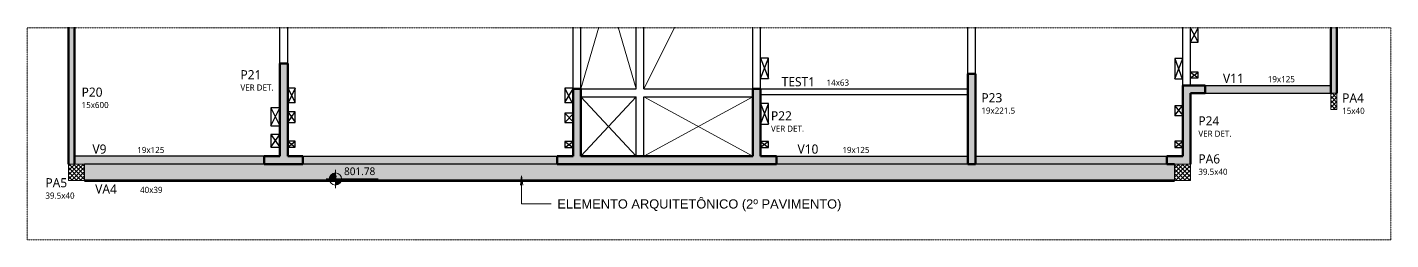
# Model space of a CAD drawing. Header units: centimetres. Extents: x -2198 to 42786, y -3196 to 88064.
# Drawn here: x 34654 to 37994, y -1102 to -581 of the extents above; entities that cross this region are included whole.
import ezdxf

# ---------------------------------------------------------------- set-up
doc = ezdxf.new("R2010")
doc.units = ezdxf.units.CM
doc.linetypes.add('Hidden', pattern=[0.714375, 0.47625, -0.238125])
doc.layers.add('A-DETL', color=7, linetype='Continuous', lineweight=18, true_color=0x00a600)
for name, color, linetype, lineweight in [('A-DETL-GENF', 7, 'Continuous', 18), ('A-DETL-THIN', 7, 'Continuous', 25), ('A-FLOR', 7, 'Continuous', 25), ('G-ANNO-DIMS', 7, 'Continuous', 9), ('G-ANNO-TEXT', 7, 'Continuous', 9), ('S-BEAM', 7, 'Continuous', 25), ('S-BEAM-IDEN', 7, 'Continuous', 9), ('S-COLS', 7, 'Continuous', 25), ('S-COLS-IDEN', 7, 'Continuous', 9)]:
    doc.layers.add(name, color=color, linetype=linetype, lineweight=lineweight)
doc.styles.add('Arial_5', font='arial.ttf', dxfattribs={"height": 22.5})
doc.styles.add('Gadugi', font='gadugi.ttf', dxfattribs={"height": 15})
doc.styles.add('Gadugi_2', font='gadugi.ttf', dxfattribs={"height": 0.2})
doc.styles.add('Gadugi_4', font='gadugi.ttf', dxfattribs={"height": 22.5})
doc.styles.add('Gadugi_8', font='gadugi.ttf', dxfattribs={"height": 18.75})
pattern_1 = [(45, (36513.755, 0), (-5.3033, 5.3033), []), (135, (36513.755, 0), (-5.3033, -5.3033), [])]

# ---------------------------------------------------------------- blocks, each defined once
blk = doc.blocks.new('PED_TAG_PILAR_R04 - PILAR VER DET_-2523782-DM E 001 - DETALHE SUL PAV 2')
at = {"layer": 'S-COLS-IDEN', "insert": (0.115, -0.633), "char_height": 0.2, "width": 1.37089, "attachment_point": 1, "style": 'Gadugi_2'}
blk.add_mtext('VER DET.', dxfattribs=at)
blk = doc.blocks.new('Elevações de ponto - M_Cota de elevação - Alvo preenchido-10609-DM E 001 - DETALHE SUL PAV 2')
at = {"layer": 'G-ANNO-DIMS'}
h = blk.add_hatch(color=256, dxfattribs=at)
edge = h.paths.add_edge_path(flags=0)
edge.add_line((0, 0), (-0.2, 0))
edge.add_arc((0, 0), 0.2, 90, 180, ccw=False)
edge.add_line((0, 0.2), (0, 0))
h = blk.add_hatch(color=256, dxfattribs=at)
edge = h.paths.add_edge_path(flags=0)
edge.add_line((0, 0), (0.2, 0))
edge.add_arc((0, 0), 0.2, 270, 360, ccw=False)
edge.add_line((0, -0.2), (0, 0))
for p, q in [((-0.3, 0), (1.4, 0)), ((0, -0.3), (0, 0.3))]:
    blk.add_line(p, q, dxfattribs=at)
blk.add_circle((0, 0), 0.2, dxfattribs=at)

msp = doc.modelspace()

# ---------------------------------------------------------------- hatches: boundary and pattern name
at = {"layer": 'A-DETL-GENF', "true_color": 0x0000ff}
h = msp.add_hatch(dxfattribs=at)
h.set_pattern_fill('FP_3', color=5, style=0, pattern_type=2)
h.set_pattern_definition(pattern_1)
h.paths.add_polyline_path([(37846.9, -782.38), (37861.9, -782.38), (37861.9, -742.38), (37846.9, -742.38)], flags=0)
h = msp.add_hatch(dxfattribs=at)
h.set_pattern_fill('FP_3', color=5, style=0, pattern_type=2)
h.set_pattern_definition(pattern_1)
h.paths.add_polyline_path([(34769.9, -955.95), (34794.4, -955.95), (34794.4, -915.95), (34754.9, -915.95), (34754.9, -955.95)], flags=0)
h = msp.add_hatch(dxfattribs=at)
h.set_pattern_fill('FP_3', color=5, style=0, pattern_type=2)
h.set_pattern_definition(pattern_1)
h.paths.add_polyline_path([(37463.9, -955.95), (37503.4, -955.95), (37503.4, -915.95), (37463.9, -915.95)], flags=0)
at = {"layer": 'G-ANNO-DIMS'}
msp.add_hatch(color=256, dxfattribs=at).paths.add_polyline_path([(35408.7, -955.95), (35410.69, -944.7), (35406.72, -944.7)], flags=0)
at = {"layer": 'S-BEAM', "true_color": 0xccffcc}
for points in [[(37539.15, -742.38), (37846.9, -742.38), (37846.9, -723.38), (37539.15, -723.38), (37539.15, -742.38)], [(34794.4, -915.95), (35234.14, -915.95), (35234.14, -896.95), (34769.9, -896.95), (34769.9, -915.95)], [(35952.16, -915.95), (35952.16, -896.95), (35329.14, -896.95), (35329.14, -915.95), (35492.3, -915.95)], [(36957.9, -915.95), (36957.9, -896.95), (36489.15, -896.95), (36489.15, -915.95), (36751.5, -915.95)], [(37171.24, -915.95), (37445.65, -915.95), (37445.65, -896.95), (36976.9, -896.95), (36976.9, -915.95)]]:
    msp.add_hatch(color=254, dxfattribs=at).paths.add_polyline_path(points, flags=0)
at = {"layer": 'S-BEAM', "true_color": 0xffffcc}
msp.add_hatch(color=7, dxfattribs=at).paths.add_polyline_path([(37171.24, -955.95), (37463.9, -955.95), (37463.9, -915.95), (34794.4, -915.95), (34794.4, -955.95), (36751.5, -955.95)], flags=0)
at = {"layer": 'S-COLS', "true_color": 0x808080}
for points in [[(34769.9, -915.95), (34769.9, -580.55), (34754.9, -580.55), (34754.9, -915.95)], [(37846.9, -742.38), (37861.9, -742.38), (37861.9, -580.55), (37846.9, -580.55)], [(35329.14, -915.95), (35329.14, -896.95), (35291.89, -896.95), (35291.89, -669.38), (35272.89, -669.38), (35272.89, -896.95), (35234.14, -896.95), (35234.14, -915.95), (35291.89, -915.95)], [(36976.9, -915.95), (36976.9, -694.48), (36957.9, -694.48), (36957.9, -915.95)], [(36489.15, -915.95), (36489.15, -896.95), (36450.41, -896.95), (36450.41, -731.83), (36431.41, -731.83), (36431.41, -896.95), (36009.89, -896.95), (36009.89, -731.83), (35990.89, -731.83), (35990.89, -896.95), (35952.16, -896.95), (35952.16, -915.95), (36469.4, -915.95)], [(37503.4, -915.95), (37503.4, -742.38), (37539.15, -742.38), (37539.15, -723.38), (37484.4, -723.38), (37484.4, -896.95), (37445.65, -896.95), (37445.65, -915.95), (37503.4, -915.95)]]:
    msp.add_hatch(color=8, dxfattribs=at).paths.add_polyline_path(points, flags=0)

# ---------------------------------------------------------------- linework, layer by layer
at = {"layer": 'A-DETL', "color": 7, "linetype": 'Hidden'}
for p, q in [((34653.95, -581.62), (37993.9, -581.62)), ((34653.95, -1101.62), (34653.95, -581.62)), ((37993.9, -581.62), (37993.9, -1101.62)), ((37993.9, -1101.62), (34653.95, -1101.62))]:
    msp.add_line(p, q, dxfattribs=at)
at = {"layer": 'A-DETL', "color": 7}
for p, q in [((36009.89, -731.83), (36053.89, -580.55)), ((36101.41, -580.55), (36145.41, -731.83)), ((36164.41, -731.83), (36240.48, -580.55)), ((36145.41, -750.83), (36009.89, -896.95)), ((36009.89, -750.83), (36145.41, -896.95)), ((36164.41, -750.83), (36431.41, -896.95)), ((36164.41, -896.95), (36431.41, -750.83)), ((37861.9, -742.38), (37846.9, -742.38)), ((37846.9, -742.38), (37846.9, -782.38)), ((37861.9, -782.38), (37861.9, -742.38)), ((37846.9, -782.38), (37861.9, -782.38)), ((34794.4, -915.95), (34754.9, -915.95)), ((34754.9, -915.95), (34754.9, -955.95)), ((34794.4, -955.95), (34794.4, -915.95)), ((37503.4, -915.95), (37463.9, -915.95)), ((37463.9, -915.95), (37463.9, -955.95)), ((37503.4, -955.95), (37503.4, -915.95)), ((34754.9, -955.95), (34794.4, -955.95)), ((37463.9, -955.95), (37503.4, -955.95))]:
    msp.add_line(p, q, dxfattribs=at)
at = {"layer": 'A-DETL-THIN'}
for p, q in [((37503.4, -617.43), (37522.39, -581.62)), ((37522.39, -617.43), (37503.4, -581.62)), ((36450.41, -656.27), (36469.4, -706.07)), ((36450.41, -706.07), (36469.4, -656.27)), ((37465.14, -707), (37484.4, -656.89)), ((37465.14, -656.89), (37483.38, -707)), ((37503.4, -690.51), (37522.39, -704.51)), ((37503.4, -704.51), (37522.39, -690.51)), ((35291.89, -730.16), (35310.39, -764.84)), ((35310.39, -730.16), (35291.89, -767.3)), ((35970.89, -729.91), (35988.18, -765.34)), ((35970.89, -765.34), (35990.89, -731.83)), ((36450.41, -767.88), (36469.4, -817.68)), ((35250.64, -822.42), (35272.89, -777.75)), ((35250.64, -777.75), (35272.89, -822.42)), ((35291.89, -787.62), (35310.39, -813.25)), ((35291.89, -813.78), (35310.39, -788.16)), ((35970.89, -791.07), (35990.89, -812.64)), ((35970.89, -814.39), (35990.89, -792.82)), ((36450.41, -818.55), (36469.4, -768.74)), ((37465.14, -796.64), (37484.4, -771.89)), ((37465.14, -772.92), (37484.4, -796.64)), ((35250.64, -874.44), (35272.89, -843.63)), ((35250.64, -843.63), (35272.89, -874.44)), ((35291.89, -874.58), (35310.39, -859.53)), ((35291.89, -859.53), (35310.39, -874.58)), ((35970.89, -860.61), (35990.89, -875.44)), ((35970.89, -875.44), (35990.89, -860.61)), ((36450.41, -860.48), (36469.4, -875.17)), ((36469.4, -860.48), (36450.41, -875.17)), ((37465.14, -875.19), (37484.4, -860.21)), ((37465.14, -860.21), (37484.4, -875.19)), ((37484.4, -896.95), (37465.39, -896.95)), ((35952.16, -915.95), (34794.4, -915.95)), ((37445.65, -915.95), (36489.65, -915.95))]:
    msp.add_line(p, q, dxfattribs=at)
at = {"layer": 'A-FLOR'}
for p, q in [((37522.39, -617.43), (37522.39, -580.55)), ((37503.4, -617.43), (37522.39, -617.43)), ((36469.4, -656.27), (36450.41, -656.27)), ((36469.4, -706.07), (36469.4, -656.27)), ((37484.4, -656.89), (37465.14, -656.89)), ((37465.14, -656.89), (37465.14, -707)), ((37522.39, -690.51), (37503.4, -690.51)), ((37522.39, -704.51), (37522.39, -690.51)), ((35310.39, -730.16), (35291.89, -730.16)), ((35310.39, -764.84), (35310.39, -730.16)), ((35990.89, -729.91), (35970.89, -729.91)), ((35970.89, -729.91), (35970.89, -765.34)), ((36450.41, -706.07), (36469.4, -706.07)), ((37465.14, -707), (37484.4, -707)), ((37503.4, -704.51), (37522.39, -704.51)), ((35291.89, -764.84), (35310.39, -764.84)), ((35970.89, -765.34), (35990.89, -765.34)), ((36469.4, -767.88), (36450.41, -767.88)), ((36469.4, -818.55), (36469.4, -767.88)), ((35272.89, -777.75), (35250.64, -777.75)), ((35250.64, -777.75), (35250.64, -822.42)), ((35310.39, -787.62), (35291.89, -787.62)), ((35310.39, -813.78), (35310.39, -787.62)), ((35990.89, -791.07), (35970.89, -791.07)), ((35970.89, -791.07), (35970.89, -814.39)), ((37484.4, -772.92), (37465.14, -772.92)), ((37465.14, -772.92), (37465.14, -796.64)), ((37465.14, -796.64), (37484.4, -796.64)), ((35250.64, -822.42), (35272.89, -822.42)), ((35291.89, -813.78), (35310.39, -813.78)), ((35970.89, -814.39), (35990.89, -814.39)), ((36450.41, -818.55), (36469.4, -818.55)), ((35272.89, -843.63), (35250.64, -843.63)), ((35250.64, -843.63), (35250.64, -874.44)), ((35310.39, -859.53), (35291.89, -859.53)), ((35310.39, -874.58), (35310.39, -859.53)), ((35990.89, -860.61), (35970.89, -860.61)), ((35970.89, -860.61), (35970.89, -875.44)), ((36469.4, -860.48), (36450.41, -860.48)), ((36469.4, -875.17), (36469.4, -860.48)), ((37484.4, -860.21), (37465.14, -860.21)), ((37465.14, -860.21), (37465.14, -875.19)), ((35250.64, -874.44), (35272.89, -874.44)), ((35291.89, -874.58), (35310.39, -874.58)), ((35970.89, -875.44), (35990.89, -875.44)), ((36450.41, -875.17), (36469.4, -875.17)), ((37465.14, -875.19), (37484.4, -875.19))]:
    msp.add_line(p, q, dxfattribs=at)
at = {"layer": 'G-ANNO-DIMS'}
for p, q in [((35410.69, -944.7), (35406.72, -944.7)), ((35406.72, -944.7), (35408.7, -955.95)), ((35408.7, -955.95), (35410.69, -944.7)), ((35408.7, -955.95), (35408.7, -952.64))]:
    msp.add_line(p, q, dxfattribs=at)
at = {"layer": 'G-ANNO-TEXT'}
for p, q in [((35864.73, -944.94), (35861.77, -967.44)), ((35864.73, -944.94), (35867.69, -967.44)), ((35864.73, -944.94), (35864.73, -1013.76)), ((35864.73, -1013.76), (35937.22, -1013.76))]:
    msp.add_line(p, q, dxfattribs=at)
at = {"layer": 'S-BEAM'}
for p, q in [((35272.89, -669.38), (35272.89, -580.55)), ((35291.89, -669.38), (35291.89, -580.55)), ((35990.89, -731.83), (35990.89, -580.55)), ((36009.89, -731.83), (36009.89, -580.55)), ((36145.41, -731.83), (36145.41, -580.55)), ((36164.41, -731.83), (36164.41, -580.55)), ((36431.41, -731.83), (36431.41, -580.55)), ((36450.41, -731.83), (36450.41, -580.55)), ((36957.9, -694.48), (36957.9, -580.55)), ((36976.9, -694.48), (36976.9, -580.55)), ((37484.4, -723.38), (37484.4, -580.55)), ((37503.4, -723.38), (37503.4, -580.55)), ((36009.89, -731.83), (36145.41, -731.83)), ((36164.41, -731.83), (36431.41, -731.83)), ((36450.41, -731.83), (36957.9, -731.83)), ((37539.15, -723.38), (37846.9, -723.38)), ((36009.89, -750.83), (36145.41, -750.83)), ((36145.41, -896.95), (36145.41, -750.83)), ((36164.41, -896.95), (36164.41, -750.83)), ((36164.41, -750.83), (36431.41, -750.83)), ((36450.41, -745.83), (36957.9, -745.83)), ((37539.15, -742.38), (37846.9, -742.38)), ((35234.14, -896.95), (34769.9, -896.95)), ((35329.14, -896.95), (35952.16, -896.95)), ((36489.15, -896.95), (36957.9, -896.95)), ((36976.9, -896.95), (37445.65, -896.95))]:
    msp.add_line(p, q, dxfattribs=at)
at = {"layer": 'S-BEAM', "color": 190, "lineweight": 70, "true_color": 0x8000ff}
msp.add_line((34794.4, -955.95), (37463.9, -955.95), dxfattribs=at)
at = {"layer": 'S-COLS', "lineweight": 50}
for p, q in [((34754.9, -915.95), (34754.9, -580.55)), ((34769.9, -580.55), (34769.9, -915.95)), ((37846.9, -742.38), (37846.9, -580.55)), ((37861.9, -580.55), (37861.9, -742.38)), ((35272.89, -896.95), (35272.89, -669.38)), ((35272.89, -669.38), (35291.89, -669.38)), ((35291.89, -669.38), (35291.89, -896.95)), ((36957.9, -915.95), (36957.9, -694.48)), ((36957.9, -694.48), (36976.9, -694.48)), ((36976.9, -694.48), (36976.9, -915.95)), ((35990.89, -896.95), (35990.89, -731.83)), ((35990.89, -731.83), (36009.89, -731.83)), ((36009.89, -731.83), (36009.89, -896.95)), ((36431.41, -896.95), (36431.41, -731.83)), ((36431.41, -731.83), (36450.41, -731.83)), ((36450.41, -731.83), (36450.41, -896.95)), ((37484.4, -896.95), (37484.4, -723.38)), ((37484.4, -723.38), (37539.15, -723.38)), ((37539.15, -723.38), (37539.15, -742.38)), ((37539.15, -742.38), (37503.4, -742.38)), ((37503.4, -742.38), (37503.4, -915.95)), ((35234.14, -915.95), (35234.14, -896.95)), ((35234.14, -896.95), (35272.89, -896.95)), ((35291.89, -896.95), (35329.14, -896.95)), ((35329.14, -896.95), (35329.14, -915.95)), ((35952.16, -915.95), (35952.16, -896.95)), ((35952.16, -896.95), (35990.89, -896.95)), ((36009.89, -896.95), (36431.41, -896.95)), ((36450.41, -896.95), (36489.15, -896.95)), ((36489.15, -896.95), (36489.15, -915.95)), ((37445.65, -915.95), (37445.65, -896.95)), ((37445.65, -896.95), (37484.4, -896.95)), ((35329.14, -915.95), (35234.14, -915.95)), ((36489.15, -915.95), (35952.16, -915.95)), ((36976.9, -915.95), (36957.9, -915.95)), ((37463.9, -915.95), (37445.65, -915.95))]:
    msp.add_line(p, q, dxfattribs=at)

# ---------------------------------------------------------------- block references
at = {"layer": 'G-ANNO-DIMS', "xscale": 74.99999999999996, "yscale": 74.99999999999996, "zscale": 74.99999999999996}
msp.add_blockref('Elevações de ponto - M_Cota de elevação - Alvo preenchido-10609-DM E 001 - DETALHE SUL PAV 2', (35408.7, -952.64), dxfattribs=at)
at = {"layer": 'S-COLS-IDEN', "xscale": 74.99999999999996, "yscale": 74.99999999999996, "zscale": 74.99999999999996}
for p in [(35167.58, -673.38), (36467.12, -774.22), (37514.12, -786.62)]:
    msp.add_blockref('PED_TAG_PILAR_R04 - PILAR VER DET_-2523782-DM E 001 - DETALHE SUL PAV 2', p, dxfattribs=at)

# ---------------------------------------------------------------- texts
at = {"layer": 'G-ANNO-DIMS', "insert": (35430, -924.32), "char_height": 18.75, "width": 91.9378, "attachment_point": 1, "line_spacing_factor": 1.02016, "style": 'Gadugi_8'}
msp.add_mtext('801.78', dxfattribs=at)
at = {"layer": 'G-ANNO-TEXT', "insert": (35952.22, -1002.51), "char_height": 22.5, "width": 856.2022, "attachment_point": 1, "style": 'Arial_5'}
msp.add_mtext('ELEMENTO ARQUITETÔNICO (2º PAVIMENTO)', dxfattribs=at)
at = {"layer": 'S-BEAM-IDEN', "attachment_point": 1}
for s, insert, char_height, width, style in [('V11', (37582.85, -694.47), 22.5, 66.1392, 'Gadugi_4'), ('19x125', (37692.79, -700.38), 15, 81.1709, 'Gadugi'), ('TEST1', (36502.01, -702.92), 22.5, 101.6139, 'Gadugi_4'), ('14x63', (36611.96, -708.82), 15, 67.3417, 'Gadugi'), ('V9', (34813.59, -868.04), 22.5, 45.0949, 'Gadugi_4'), ('V9', (34813.59, -868.04), 22.5, 45.0949, 'Gadugi_4'), ('V10', (36540.76, -868.04), 22.5, 66.1392, 'Gadugi_4'), ('19x125', (34923.54, -873.94), 15, 81.1709, 'Gadugi'), ('19x125', (34923.54, -873.94), 15, 81.1709, 'Gadugi'), ('19x125', (36650.71, -873.94), 15, 81.1709, 'Gadugi'), ('VA4', (34820.33, -965.96), 22.5, 69.7468, 'Gadugi_4'), ('40x39', (34930.28, -971.86), 15, 67.3417, 'Gadugi')]:
    msp.add_mtext(s, dxfattribs=dict(at, insert=insert, char_height=char_height, width=width, style=style))
at = {"layer": 'S-COLS-IDEN', "attachment_point": 1}
for s, insert, char_height, width, style in [('P21', (35176.2, -685.74), 22.5, 63.7342, 'Gadugi_4'), ('P20', (34787.06, -728.51), 22.5, 63.7342, 'Gadugi_4'), ('15x600', (34787.06, -763.74), 15, 81.1709, 'Gadugi'), ('P23', (36991.12, -742.18), 22.5, 63.7342, 'Gadugi_4'), ('PA4', (37875.02, -742.74), 22.5, 67.3417, 'Gadugi_4'), ('P22', (36475.74, -786.58), 22.5, 63.7342, 'Gadugi_4'), ('19x221.5', (36991.12, -777.42), 15, 100.4114, 'Gadugi'), ('P24', (37522.73, -798.97), 22.5, 63.7342, 'Gadugi_4'), ('15x40', (37875.02, -777.97), 15, 67.3417, 'Gadugi'), ('PA6', (37522.73, -892.09), 22.5, 67.3417, 'Gadugi_4'), ('39.5x40', (37522.73, -927.33), 15, 86.5822, 'Gadugi'), ('PA5', (34698.44, -950.56), 22.5, 67.3417, 'Gadugi_4'), ('39.5x40', (34698.44, -985.79), 15, 86.5822, 'Gadugi')]:
    msp.add_mtext(s, dxfattribs=dict(at, insert=insert, char_height=char_height, width=width, style=style))

doc.saveas('drawing.dxf')
